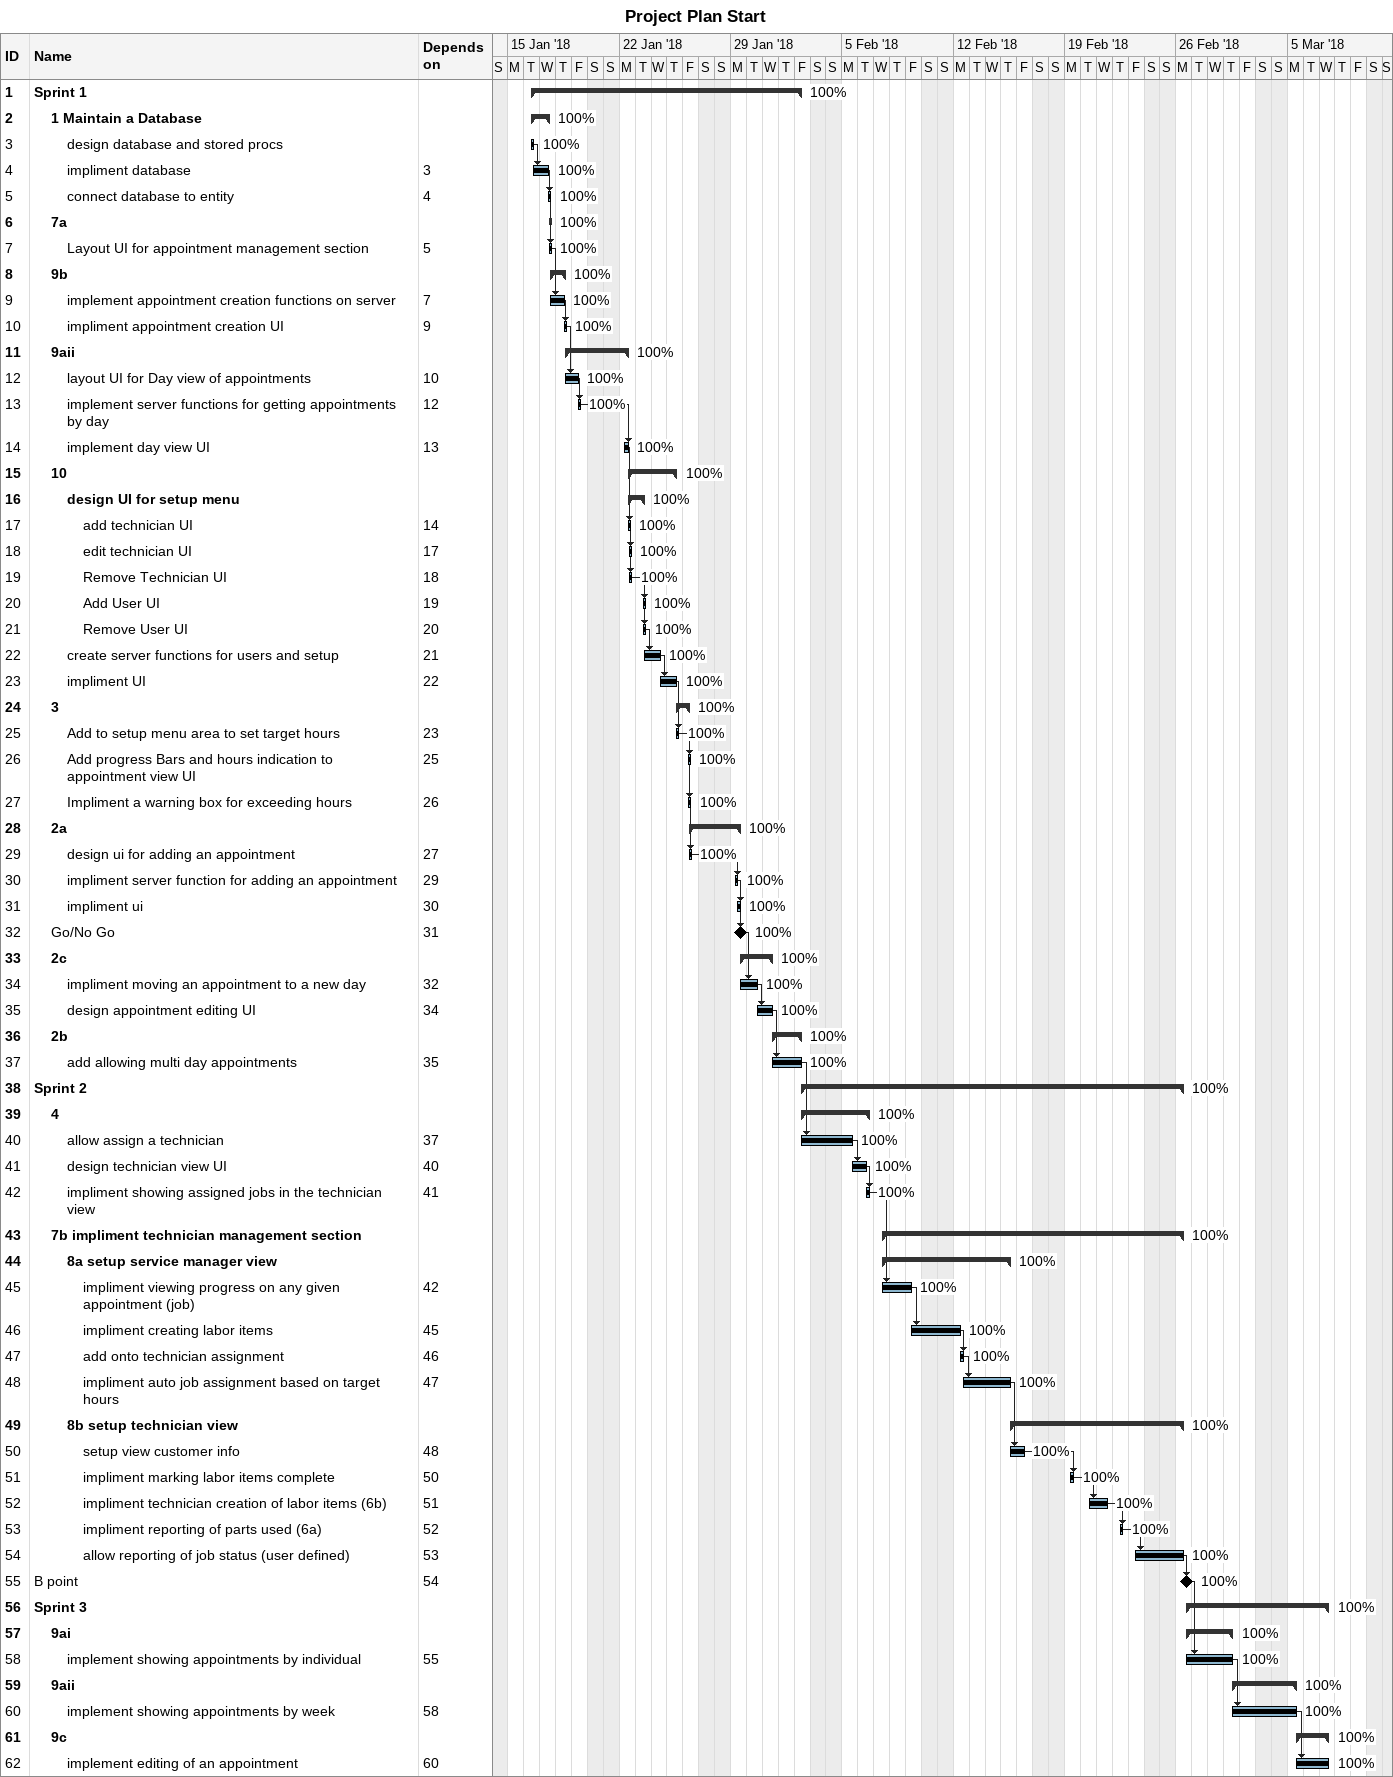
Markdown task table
Project Plan Start

| ID | Level | Task | Start | Finish | Predecessors | % complete |
|---|---|---|---|---|---|---|
| 1 | 1 | **Sprint 1** | 2018-01-16 | 2018-02-02 |  | 100 |
| 2 | 2 | **1 Maintain a Database** | 2018-01-16 | 2018-01-17 |  | 100 |
| 3 | 3 | design database and stored procs | 2018-01-16 | 2018-01-16 |  | 100 |
| 4 | 3 | impliment database | 2018-01-16 | 2018-01-17 | 3 | 100 |
| 5 | 3 | connect database to entity | 2018-01-17 | 2018-01-17 | 4 | 100 |
| 6 | 2 | **7a** | 2018-01-17 | 2018-01-17 |  | 100 |
| 7 | 3 | Layout UI for appointment management section | 2018-01-17 | 2018-01-17 | 5 | 100 |
| 8 | 2 | **9b** | 2018-01-17 | 2018-01-18 |  | 100 |
| 9 | 3 | implement appointment creation functions on server | 2018-01-17 | 2018-01-18 | 7 | 100 |
| 10 | 3 | impliment appointment creation UI | 2018-01-18 | 2018-01-18 | 9 | 100 |
| 11 | 2 | **9aii** | 2018-01-18 | 2018-01-22 |  | 100 |
| 12 | 3 | layout UI for Day view of appointments | 2018-01-18 | 2018-01-19 | 10 | 100 |
| 13 | 3 | implement server functions for getting appointments by day | 2018-01-19 | 2018-01-19 | 12 | 100 |
| 14 | 3 | implement day view UI | 2018-01-22 | 2018-01-22 | 13 | 100 |
| 15 | 2 | **10** | 2018-01-22 | 2018-01-25 |  | 100 |
| 16 | 3 | **design UI for setup menu** | 2018-01-22 | 2018-01-23 |  | 100 |
| 17 | 4 | add technician UI | 2018-01-22 | 2018-01-22 | 14 | 100 |
| 18 | 4 | edit technician UI | 2018-01-22 | 2018-01-22 | 17 | 100 |
| 19 | 4 | Remove Technician UI | 2018-01-22 | 2018-01-22 | 18 | 100 |
| 20 | 4 | Add User UI | 2018-01-23 | 2018-01-23 | 19 | 100 |
| 21 | 4 | Remove User UI | 2018-01-23 | 2018-01-23 | 20 | 100 |
| 22 | 3 | create server functions for users and setup | 2018-01-23 | 2018-01-24 | 21 | 100 |
| 23 | 3 | impliment UI | 2018-01-24 | 2018-01-25 | 22 | 100 |
| 24 | 2 | **3** | 2018-01-25 | 2018-01-26 |  | 100 |
| 25 | 3 | Add to setup menu area to set target hours | 2018-01-25 | 2018-01-25 | 23 | 100 |
| 26 | 3 | Add progress Bars and hours indication to appointment view UI | 2018-01-26 | 2018-01-26 | 25 | 100 |
| 27 | 3 | Impliment a warning box for exceeding hours | 2018-01-26 | 2018-01-26 | 26 | 100 |
| 28 | 2 | **2a** | 2018-01-26 | 2018-01-29 |  | 100 |
| 29 | 3 | design ui for adding an appointment | 2018-01-26 | 2018-01-26 | 27 | 100 |
| 30 | 3 | impliment server function for adding an appointment | 2018-01-29 | 2018-01-29 | 29 | 100 |
| 31 | 3 | impliment ui | 2018-01-29 | 2018-01-29 | 30 | 100 |
| 32 | 2 | Go/No Go (milestone) | 2018-01-29 | 2018-01-29 | 31 | 100 |
| 33 | 2 | **2c** | 2018-01-29 | 2018-01-31 |  | 100 |
| 34 | 3 | impliment moving an appointment to a new day | 2018-01-29 | 2018-01-30 | 32 | 100 |
| 35 | 3 | design appointment editing UI | 2018-01-30 | 2018-01-31 | 34 | 100 |
| 36 | 2 | **2b** | 2018-01-31 | 2018-02-02 |  | 100 |
| 37 | 3 | add allowing multi day appointments | 2018-01-31 | 2018-02-02 | 35 | 100 |
| 38 | 1 | **Sprint 2** | 2018-02-02 | 2018-02-26 |  | 100 |
| 39 | 2 | **4** | 2018-02-02 | 2018-02-06 |  | 100 |
| 40 | 3 | allow assign a technician | 2018-02-02 | 2018-02-05 | 37 | 100 |
| 41 | 3 | design technician view UI | 2018-02-05 | 2018-02-06 | 40 | 100 |
| 42 | 3 | impliment showing assigned jobs in the technician view | 2018-02-06 | 2018-02-06 | 41 | 100 |
| 43 | 2 | **7b impliment technician management section** | 2018-02-07 | 2018-02-26 |  | 100 |
| 44 | 3 | **8a setup service manager view** | 2018-02-07 | 2018-02-15 |  | 100 |
| 45 | 4 | impliment viewing progress on any given appointment (job) | 2018-02-07 | 2018-02-09 | 42 | 100 |
| 46 | 4 | impliment creating labor items | 2018-02-09 | 2018-02-12 | 45 | 100 |
| 47 | 4 | add onto technician assignment | 2018-02-12 | 2018-02-12 | 46 | 100 |
| 48 | 4 | impliment auto job assignment based on target hours | 2018-02-12 | 2018-02-15 | 47 | 100 |
| 49 | 3 | **8b setup technician view** | 2018-02-15 | 2018-02-26 |  | 100 |
| 50 | 4 | setup view customer info | 2018-02-15 | 2018-02-16 | 48 | 100 |
| 51 | 4 | impliment marking labor items complete | 2018-02-19 | 2018-02-19 | 50 | 100 |
| 52 | 4 | impliment technician creation of labor items (6b) | 2018-02-20 | 2018-02-21 | 51 | 100 |
| 53 | 4 | impliment reporting of parts used (6a) | 2018-02-22 | 2018-02-22 | 52 | 100 |
| 54 | 4 | allow reporting of job status (user defined) | 2018-02-23 | 2018-02-26 | 53 | 100 |
| 55 | 1 | B point (milestone) | 2018-02-26 | 2018-02-26 | 54 | 100 |
| 56 | 1 | **Sprint 3** | 2018-02-26 | 2018-03-07 |  | 100 |
| 57 | 2 | **9ai** | 2018-02-26 | 2018-03-01 |  | 100 |
| 58 | 3 | implement showing appointments by individual | 2018-02-26 | 2018-03-01 | 55 | 100 |
| 59 | 2 | **9aii** | 2018-03-01 | 2018-03-05 |  | 100 |
| 60 | 3 | implement showing appointments by week | 2018-03-01 | 2018-03-05 | 58 | 100 |
| 61 | 2 | **9c** | 2018-03-05 | 2018-03-07 |  | 100 |
| 62 | 3 | implement editing of an appointment | 2018-03-05 | 2018-03-07 | 60 | 100 |
